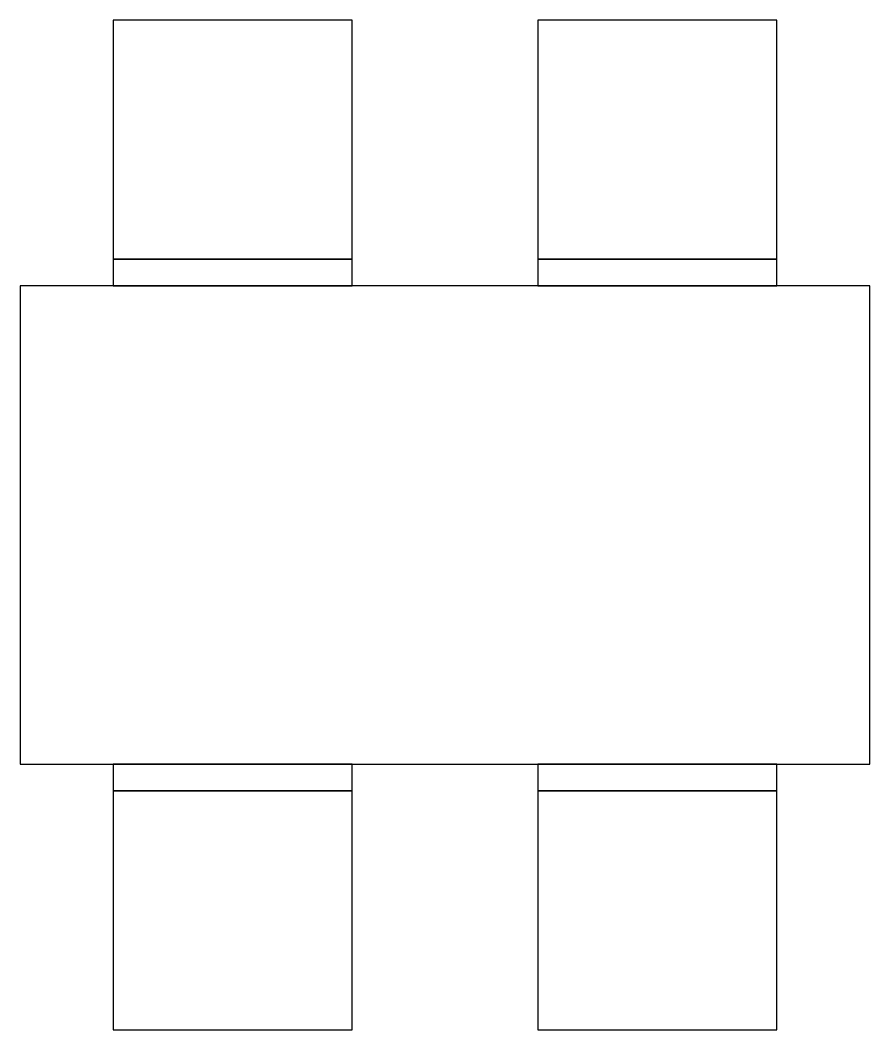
# Model space of a CAD drawing. Header units: centimetres. Extents: x -80 to 80, y -95 to 95.
import ezdxf

# ---------------------------------------------------------------- set-up
doc = ezdxf.new("R2010")
doc.units = ezdxf.units.CM
doc.layers.get('0').update_dxf_attribs({"linetype": 'CONTINUOUS'})
doc.layers.add('MOBILYA', color=3, linetype='CONTINUOUS')

# ---------------------------------------------------------------- blocks, each defined once
blk = doc.blocks.new('Sandalye')
for points in [[(-22.5, 45), (22.5, 45), (22.5, 50), (-22.5, 50)], [(-22.5, 0), (22.5, 0), (22.5, 45), (-22.5, 45)]]:
    blk.add_lwpolyline(points, close=True)
blk = doc.blocks.new('Yemek masası')
blk.add_lwpolyline([(-80, -45), (80, -45), (80, 45), (-80, 45)], close=True)
at = {"rotation": 180}
for p in [(-40, 95), (40, 95)]:
    blk.add_blockref('Sandalye', p, dxfattribs=at)
for p in [(-40, -95), (40, -95)]:
    blk.add_blockref('Sandalye', p)

msp = doc.modelspace()

# ---------------------------------------------------------------- block references
at = {"layer": 'MOBILYA'}
msp.add_blockref('Yemek masası', (0, 0), dxfattribs=at)

doc.saveas('drawing.dxf')
